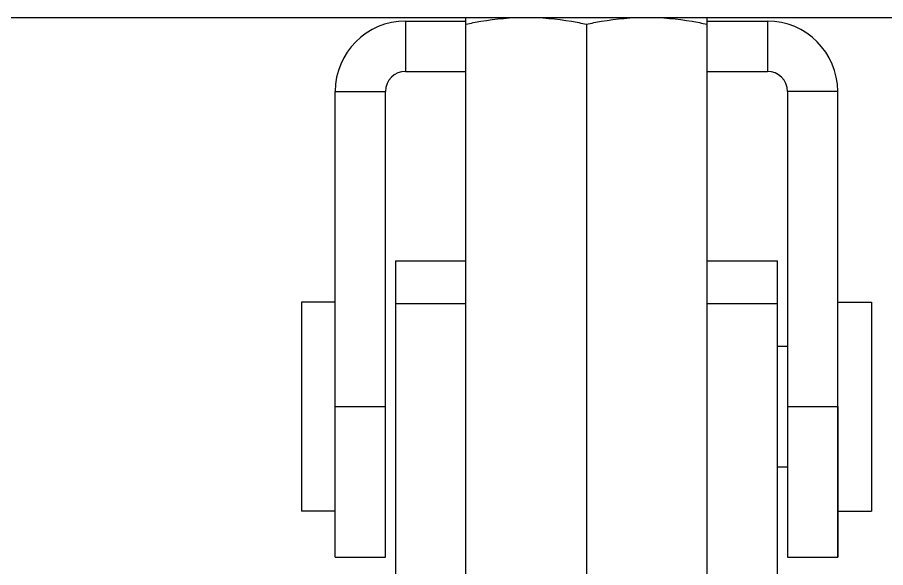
# Model space of a CAD drawing. Extents: x 27938 to 1507990, y 110129 to 923079.
# Drawn here: x 529024 to 529793, y 369051 to 369538 of the extents above; entities that cross this region are included whole.
import ezdxf

# ---------------------------------------------------------------- set-up
doc = ezdxf.new("R2010")
doc.units = 0
doc.header["$LTSCALE"] = 1000
doc.header["$MEASUREMENT"] = 0
doc.layers.add('BZ', color=2, linetype='Continuous')

msp = doc.modelspace()

# ---------------------------------------------------------------- linework, layer by layer
at = {"linetype": 'Continuous'}
for p, q in [((529367.58, 369534.64), (529367.58, 369490.15)), ((529367.58, 369534.64), (529420.96, 369534.64)), ((529420.96, 369004.08), (529420.96, 369537.93)), ((529420.96, 369537.93), (529634.5, 369537.93)), ((529634.5, 369004.08), (529634.5, 369537.93)), ((529634.5, 369534.64), (529687.89, 369534.64)), ((529687.89, 369534.64), (529687.89, 369490.15)), ((529527.73, 369531.92), (529527.73, 369010.09)), ((529367.58, 369490.15), (529420.96, 369490.15)), ((529634.5, 369490.15), (529687.89, 369490.15)), ((529305.3, 369059.9), (529305.3, 369472.36)), ((529305.3, 369472.36), (529349.78, 369472.36)), ((529349.78, 369182.03), (529349.78, 369472.36)), ((529705.68, 369472.36), (529705.68, 369059.9)), ((529750.17, 369472.36), (529705.68, 369472.36)), ((529750.17, 369059.9), (529750.17, 369472.36)), ((529358.68, 369322.37), (529358.68, 368979.45)), ((529358.68, 369322.37), (529420.96, 369322.37)), ((529634.5, 369322.37), (529696.79, 369322.37)), ((529696.79, 368979.45), (529696.79, 369322.38)), ((529305.3, 369285.82), (529275.51, 369285.82)), ((529358.68, 369284.58), (529420.96, 369284.58)), ((529634.5, 369284.58), (529696.79, 369284.58)), ((529750.17, 369285.82), (529779.96, 369285.82)), ((529696.79, 369246.74), (529705.68, 369246.74)), ((529305.3, 369193.36), (529349.78, 369193.36)), ((529705.68, 369193.36), (529750.17, 369193.36)), ((529750.17, 369193.36), (529750.17, 369059.9)), ((529349.78, 369093.06), (529349.78, 369182.03)), ((529696.79, 369139.97), (529705.68, 369139.97)), ((529305.3, 369100.89), (529275.51, 369100.89)), ((529750.17, 369100.89), (529779.96, 369100.89)), ((529349.78, 369059.9), (529349.78, 369093.06)), ((529305.3, 369059.9), (529349.78, 369059.9)), ((529705.68, 369059.9), (529750.17, 369059.9))]:
    msp.add_line(p, q, dxfattribs=at)
for p, q in [((529275.51, 369285.82), (529275.51, 369100.89)), ((529779.96, 369285.82), (529779.96, 369100.89))]:
    msp.add_line(p, q)
for centre, radius, start, end in [((529367.58, 369472.36), 62.28, 90, 180), ((529687.89, 369472.36), 62.28, 0, 90), ((529367.58, 369472.36), 17.79, 90, 180), ((529687.89, 369472.36), 17.79, 0, 90)]:
    msp.add_arc(centre, radius, start, end, dxfattribs=at)
for points, knots in [([(529420.96, 369531.92), (529425.36, 369532.84), (529442.97, 369536.21), (529460.92, 369537.93), (529474.35, 369537.93)], [0, 0, 0, 0, 0.250789, 1, 1, 1, 1]), ([(529474.35, 369537.93), (529487.78, 369537.93), (529505.73, 369536.21), (529523.34, 369532.84), (529527.73, 369531.92)], [0, 0, 0, 0, 0.749211, 1, 1, 1, 1]), ([(529527.73, 369531.92), (529532.13, 369532.84), (529549.74, 369536.21), (529567.69, 369537.93), (529581.12, 369537.93)], [0, 0, 0, 0, 0.250789, 1, 1, 1, 1]), ([(529581.12, 369537.93), (529594.55, 369537.93), (529612.5, 369536.21), (529630.11, 369532.84), (529634.5, 369531.92)], [0, 0, 0, 0, 0.749211, 1, 1, 1, 1])]:
    msp.add_open_spline(points, degree=3, knots=knots, dxfattribs=at)
at = {"layer": 'BZ'}
msp.add_line((522287.05, 369537.93), (536867.05, 369537.93), dxfattribs=at)

doc.saveas('drawing.dxf')
